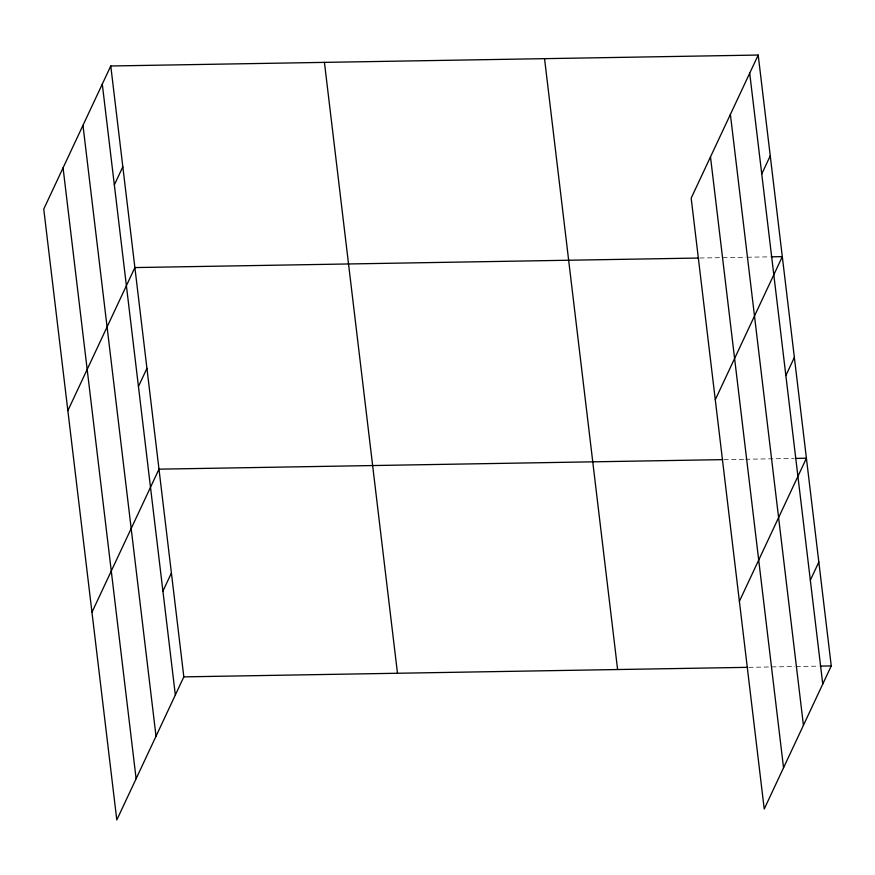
<?xml version="1.0" encoding="UTF-8"?>
<svg xmlns="http://www.w3.org/2000/svg" width="875" height="875" viewBox="0 0 875 875"><rect width="100%" height="100%" fill="white"/><g stroke="black" fill="none" stroke-linecap="round" stroke-linejoin="round"><path stroke-width="0.66" stroke-dasharray="4.38 3.28" d="M699.825 258.027L745.795 257.25M747.152 257.228L770.131 256.845M723.931 459.616L744.209 459.277M745.566 459.255L794.237 458.434M748.77 667.319L794.741 666.542M796.097 666.52L819.077 666.127"/><path stroke-width="1.31" d="M110.775 65.986L43.75 209.081L116.802 819.952L183.827 676.867L110.775 65.986L758.198 55.048L831.25 665.919L764.225 809.014L691.173 198.133L758.198 55.048M114.341 184.92L122.828 166.786M67.856 410.67L134.881 267.575L698.469 258.048M138.447 386.509L146.934 368.375M91.962 612.259L158.988 469.164L722.575 459.637M162.914 591.15L171.412 573.016M761.753 173.972L770.252 155.837M715.28 399.722L782.305 256.637L771.488 256.823M785.859 375.561L794.358 357.427M739.386 601.311L806.411 458.227L795.594 458.413M810.337 580.212L818.836 562.078M183.827 676.867L747.414 667.341M820.433 666.105L831.25 665.919M749.7 73.183L822.752 684.053M730.384 114.417L803.436 725.288M710.489 156.898L783.541 767.78M544.545 58.658L617.597 669.539M324.428 62.377L397.48 673.258M102.287 84.12L175.339 695.002M82.972 125.355L156.023 736.236M63.066 167.847L136.117 778.717"/></g></svg>
